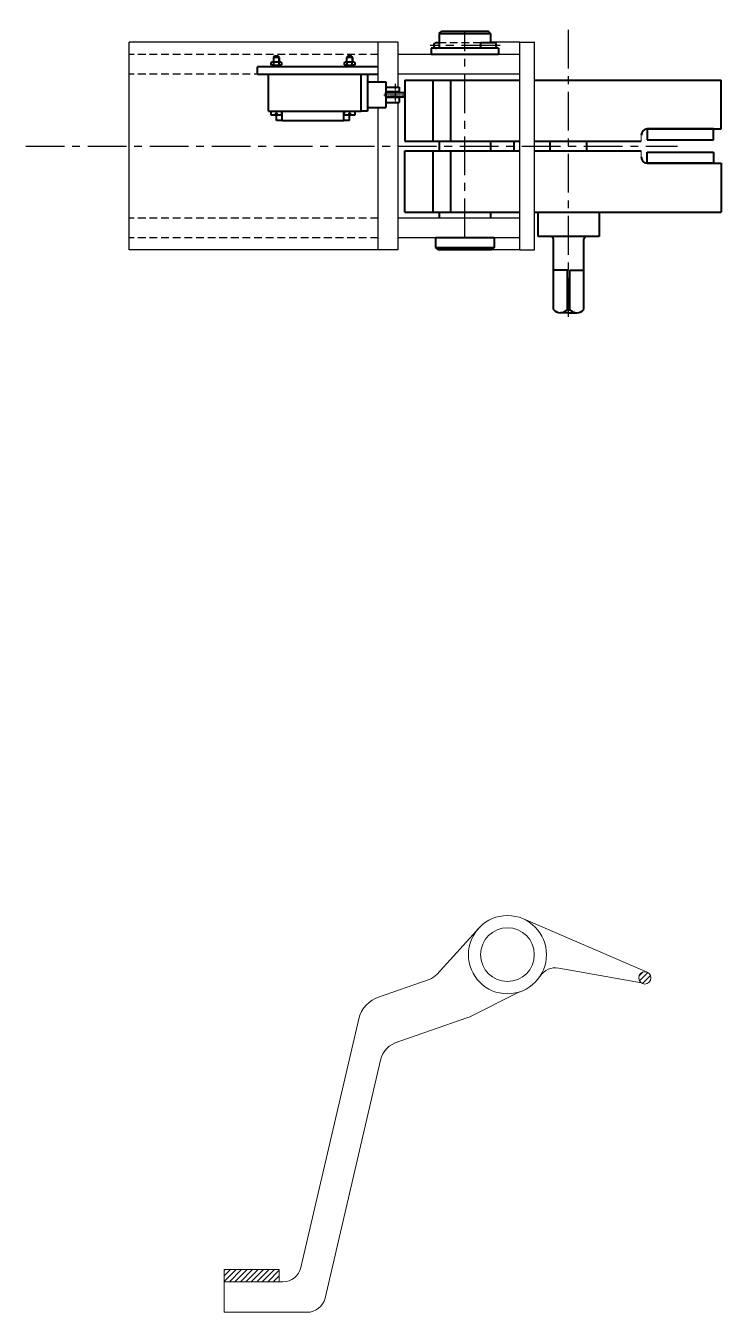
# Model space of a CAD drawing. Header units: millimetres. Extents: x 467 to 39028, y -12467 to 24298.
# Drawn here: x 30282 to 30852, y -10321 to -9268 of the extents above; entities that cross this region are included whole.
import ezdxf

# ---------------------------------------------------------------- set-up
doc = ezdxf.new("R2010")
doc.units = ezdxf.units.MM
for name, pattern in [('CENTER', [50.8, 31.75, -6.35, 6.35, -6.35]), ('CENTER2', [1.125, 0.75, -0.125, 0.125, -0.125]), ('HIDDEN', [9.525, 6.35, -3.175])]:
    doc.linetypes.add(name, pattern=pattern)
for name, color, linetype in [('Bord', 1, 'Continuous'), ('Cen', 5, 'CENTER'), ('CEN2', 5, 'CENTER2'), ('Cent', 5, 'CENTER'), ('Hide', 250, 'HIDDEN')]:
    doc.layers.add(name, color=color, linetype=linetype)
doc.layers.add('Con', color=6, linetype='Continuous', lineweight=18)
doc.layers.add('Cont', color=6, linetype='Continuous', lineweight=40)

msp = doc.modelspace()

# ---------------------------------------------------------------- hatches: boundary and pattern name
at = {"layer": 'Con'}
h = msp.add_hatch(dxfattribs=at)
h.set_pattern_fill('ANSI31', color=256)
h.set_pattern_definition([(45, (-3262.9994, 0), (-2.24506403, 2.24506403), [])])
h.paths.add_polyline_path([(30784.224, -10047.181, 1), (30794.224, -10047.181, 1)])
h.paths.add_polyline_path([(30489.696, -10285.836), (30444.696, -10285.836), (30444.696, -10295.836), (30489.696, -10295.836)])

# ---------------------------------------------------------------- linework, layer by layer
at = {"layer": 'Bord', "ltscale": 0.496}
for p, q in [((30485.349, -9297.445), (30485.349, -9293.412)), ((30489.483, -9297.445), (30489.483, -9293.412)), ((30545.349, -9297.445), (30545.349, -9293.412)), ((30549.483, -9297.445), (30549.483, -9293.412))]:
    msp.add_line(p, q, dxfattribs=at)
at = {"layer": 'Cen'}
for p, q in [((30641.816, -9440.984), (30641.816, -9272.837)), ((30726.806, -9506.043), (30726.806, -9267.821)), ((30670.735, -9284.014), (30613.407, -9284.014))]:
    msp.add_line(p, q, dxfattribs=at)
at = {"layer": 'CEN2'}
for p, q in [((30584.816, -9315.416), (30584.816, -9331.359)), ((30575.493, -9324.345), (30593.176, -9324.345))]:
    msp.add_line(p, q, dxfattribs=at)
at = {"layer": 'Cent'}
msp.add_line((30282.044, -9366.345), (30816.105, -9366.345), dxfattribs=at)
at = {"layer": 'Con'}
for p, q in [((30786.237, -9362.345), (30786.237, -9357.345)), ((30786.237, -9370.345), (30786.237, -9375.345)), ((30791.222, -10042.597), (30689.706, -9998.906)), ((30653.987, -10005.597), (30618.82, -10044.262)), ((30786.439, -10051.333), (30718.666, -10039.137)), ((30570.171, -10063.136), (30612.658, -10048.334)), ((30687.224, -10058.36), (30645.202, -10079.229)), ((30554.875, -10080.76), (30507.401, -10284.244)), ((30584.006, -10100.674), (30643.465, -10079.959)), ((30572.701, -10114.384), (30527.24, -10309.244)), ((30444.696, -10295.836), (30444.696, -10285.836)), ((30444.696, -10285.836), (30489.696, -10285.836)), ((30489.696, -10285.836), (30489.696, -10295.836)), ((30492.793, -10295.836), (30444.696, -10295.836)), ((30444.696, -10295.836), (30444.696, -10320.836)), ((30444.696, -10320.836), (30512.632, -10320.836))]:
    msp.add_line(p, q, dxfattribs=at)
for centre, radius in [((30676.696, -10028.142), 32), ((30676.696, -10028.142), 22), ((30789.224, -10047.181), 5)]:
    msp.add_circle(centre, radius, dxfattribs=at)
for centre, radius, start, end in [((30607.723, -10034.169), 15, 289.207677, 317.712322), ((30716.01, -10053.9), 15, 79.798463, 146.767095), ((30579.221, -10086.441), 25, 107.1922, 166.867519), ((30638.53, -10065.794), 15, 289.207677, 296.409188), ((30592.178, -10118.928), 20, 104.298538, 166.867519), ((30492.793, -10280.836), 15, 270, 346.867519), ((30512.632, -10305.836), 15, 270, 346.867519)]:
    msp.add_arc(centre, radius, start, end, dxfattribs=at)
at = {"layer": 'Cont'}
for p, q in [((30620.816, -9274.264), (30622.816, -9272.264)), ((30620.816, -9274.264), (30662.816, -9274.264)), ((30620.816, -9274.264), (30620.816, -9286.264)), ((30622.816, -9272.264), (30660.816, -9272.264)), ((30662.816, -9274.264), (30660.816, -9272.264)), ((30662.816, -9274.264), (30662.816, -9281.764)), ((30669.316, -9286.264), (30614.316, -9286.264)), ((30614.316, -9286.264), (30614.316, -9291.264)), ((30620.816, -9281.764), (30618.566, -9281.764)), ((30654.941, -9286.264), (30654.941, -9281.764)), ((30667.18, -9281.764), (30654.941, -9281.764)), ((30669.316, -9286.264), (30669.316, -9291.264)), ((30669.316, -9291.345), (30614.316, -9291.345)), ((30570.816, -9301.345), (30471.816, -9301.345)), ((30471.816, -9307.345), (30471.816, -9301.345)), ((30471.816, -9307.345), (30570.816, -9307.345)), ((30480.916, -9337.845), (30480.916, -9307.345)), ((30556.916, -9337.845), (30556.916, -9307.345)), ((30561.916, -9307.345), (30561.916, -9337.845)), ((30561.916, -9313.845), (30576.916, -9313.845)), ((30576.916, -9313.845), (30576.916, -9334.845)), ((30576.916, -9318.095), (30588.067, -9318.095)), ((30588.067, -9318.095), (30588.067, -9322.045)), ((30592.528, -9312.345), (30686.816, -9312.345)), ((30592.528, -9312.345), (30592.528, -9362.345)), ((30615.557, -9312.345), (30615.557, -9362.345)), ((30629.936, -9312.345), (30629.936, -9362.345)), ((30698.816, -9312.345), (30851.854, -9312.345)), ((30851.854, -9352.345), (30851.854, -9312.345)), ((30588.067, -9322.045), (30576.916, -9322.045)), ((30588.067, -9326.645), (30576.916, -9326.645)), ((30577.104, -9322.568), (30592.528, -9322.568)), ((30577.104, -9326.123), (30577.104, -9322.568)), ((30577.104, -9326.123), (30592.528, -9326.123)), ((30583.126, -9322.045), (30583.126, -9322.568)), ((30583.126, -9326.645), (30583.126, -9326.123)), ((30586.505, -9322.045), (30586.505, -9322.568)), ((30586.505, -9326.645), (30586.505, -9326.123)), ((30588.067, -9326.645), (30588.067, -9330.595)), ((30592.528, -9326.123), (30592.528, -9322.568)), ((30480.916, -9337.845), (30556.916, -9337.845)), ((30487.416, -9345.345), (30487.416, -9339.445)), ((30492.205, -9345.345), (30492.205, -9337.845)), ((30542.627, -9345.345), (30542.627, -9337.845)), ((30547.416, -9345.345), (30547.416, -9339.445)), ((30561.916, -9337.845), (30556.916, -9337.845)), ((30561.916, -9334.845), (30576.916, -9334.845)), ((30576.916, -9330.595), (30588.067, -9330.595)), ((30492.205, -9345.345), (30487.416, -9345.345)), ((30492.205, -9345.345), (30542.627, -9345.345)), ((30547.416, -9345.345), (30542.627, -9345.345)), ((30791.237, -9352.345), (30851.854, -9352.345)), ((30791.237, -9352.345), (30791.237, -9361.345)), ((30845.402, -9352.345), (30791.237, -9352.345)), ((30845.402, -9361.345), (30845.402, -9352.345)), ((30592.528, -9362.345), (30686.816, -9362.345)), ((30592.528, -9370.345), (30686.816, -9370.345)), ((30592.528, -9420.345), (30592.528, -9370.345)), ((30615.557, -9370.345), (30615.557, -9420.345)), ((30620.816, -9362.345), (30620.816, -9370.345)), ((30629.936, -9370.345), (30629.936, -9420.345)), ((30662.816, -9362.345), (30662.816, -9370.345)), ((30681.816, -9362.345), (30681.816, -9370.345)), ((30698.816, -9362.345), (30786.237, -9362.345)), ((30698.816, -9370.345), (30786.237, -9370.345)), ((30711.806, -9370.345), (30711.806, -9362.345)), ((30741.806, -9370.345), (30741.806, -9362.345)), ((30791.237, -9361.345), (30845.402, -9361.345)), ((30791.237, -9380.345), (30791.237, -9371.345)), ((30791.237, -9371.345), (30845.402, -9371.345)), ((30845.402, -9371.345), (30845.402, -9380.345)), ((30791.237, -9380.345), (30851.854, -9380.345)), ((30845.402, -9380.345), (30791.237, -9380.345)), ((30851.854, -9380.345), (30851.854, -9420.345)), ((30592.528, -9420.345), (30686.816, -9420.345)), ((30620.816, -9420.345), (30620.816, -9425.345)), ((30662.816, -9420.345), (30662.816, -9425.345)), ((30698.816, -9420.345), (30851.854, -9420.345)), ((30701.806, -9420.345), (30751.806, -9420.345)), ((30701.806, -9440.345), (30701.806, -9420.345)), ((30751.806, -9420.345), (30751.806, -9440.345)), ((30665.816, -9441.345), (30617.816, -9441.345)), ((30617.816, -9441.345), (30617.816, -9449.345)), ((30665.816, -9441.345), (30665.816, -9449.345)), ((30741.306, -9440.345), (30701.806, -9440.345)), ((30714.306, -9445.552), (30714.306, -9442.345)), ((30739.306, -9445.639), (30739.306, -9442.345)), ((30751.806, -9440.345), (30741.306, -9440.345)), ((30617.816, -9449.345), (30665.816, -9449.345)), ((30617.816, -9449.345), (30619.816, -9451.345)), ((30663.816, -9451.345), (30619.816, -9451.345)), ((30665.816, -9449.345), (30663.816, -9451.345)), ((30714.306, -9500.016), (30714.306, -9445.552)), ((30739.306, -9500.016), (30739.306, -9445.639)), ((30725.806, -9467.793), (30714.306, -9467.793)), ((30725.806, -9500.016), (30725.806, -9467.793)), ((30727.806, -9467.793), (30739.306, -9467.793)), ((30727.806, -9500.016), (30727.806, -9467.793)), ((30726.806, -9502.793), (30720.056, -9502.793)), ((30726.806, -9502.793), (30733.556, -9502.793))]:
    msp.add_line(p, q, dxfattribs=at)
at = {"layer": 'Cont', "linetype": 'Continuous', "lineweight": 25}
for p, q in [((30570.816, -9281.345), (30366.816, -9281.345)), ((30366.816, -9451.345), (30366.816, -9281.345)), ((30570.816, -9313.845), (30570.816, -9281.345)), ((30574.816, -9281.345), (30570.816, -9281.345)), ((30586.816, -9281.345), (30574.816, -9281.345)), ((30586.816, -9281.345), (30586.816, -9318.095)), ((30686.816, -9281.345), (30663.816, -9281.345)), ((30686.816, -9451.345), (30686.816, -9281.345)), ((30686.816, -9281.345), (30698.816, -9281.345)), ((30698.816, -9451.345), (30698.816, -9281.345)), ((30686.816, -9291.345), (30586.816, -9291.345)), ((30686.816, -9307.345), (30586.816, -9307.345)), ((30686.816, -9322.345), (30686.816, -9306.345)), ((30586.816, -9322.045), (30586.816, -9322.568)), ((30586.816, -9326.123), (30586.816, -9326.645)), ((30570.816, -9451.345), (30570.816, -9334.845)), ((30586.816, -9330.595), (30586.816, -9451.345)), ((30686.816, -9425.345), (30586.816, -9425.345)), ((30686.816, -9441.345), (30586.816, -9441.345)), ((30496.816, -9451.345), (30366.816, -9451.345)), ((30570.816, -9451.345), (30496.816, -9451.345)), ((30574.816, -9451.345), (30570.816, -9451.345)), ((30586.816, -9451.345), (30574.816, -9451.345)), ((30686.816, -9451.345), (30663.816, -9451.345)), ((30686.816, -9451.345), (30698.816, -9451.345))]:
    msp.add_line(p, q, dxfattribs=at)
at = {"layer": 'Cont', "ltscale": 0.496}
for p, q in [((30483.116, -9297.849), (30483.816, -9297.445)), ((30483.116, -9299.741), (30483.116, -9297.849)), ((30483.816, -9297.445), (30491.016, -9297.445)), ((30485.266, -9297.849), (30484.566, -9297.445)), ((30485.916, -9292.845), (30484.916, -9293.845)), ((30484.916, -9293.845), (30484.916, -9297.445)), ((30489.916, -9293.845), (30484.916, -9293.845)), ((30485.266, -9299.741), (30485.266, -9297.849)), ((30488.916, -9292.845), (30485.916, -9292.845)), ((30489.916, -9293.845), (30488.916, -9292.845)), ((30489.566, -9297.849), (30490.266, -9297.445)), ((30489.566, -9299.741), (30489.566, -9297.849)), ((30489.916, -9297.445), (30489.916, -9293.845)), ((30491.016, -9297.445), (30491.716, -9297.849)), ((30491.716, -9297.849), (30491.716, -9299.741)), ((30543.116, -9297.849), (30543.816, -9297.445)), ((30543.116, -9299.741), (30543.116, -9297.849)), ((30543.816, -9297.445), (30551.016, -9297.445)), ((30545.266, -9297.849), (30544.566, -9297.445)), ((30545.916, -9292.845), (30544.916, -9293.845)), ((30544.916, -9293.845), (30544.916, -9297.445)), ((30549.916, -9293.845), (30544.916, -9293.845)), ((30545.266, -9299.741), (30545.266, -9297.849)), ((30548.916, -9292.845), (30545.916, -9292.845)), ((30549.916, -9293.845), (30548.916, -9292.845)), ((30549.566, -9297.849), (30550.266, -9297.445)), ((30549.566, -9299.741), (30549.566, -9297.849)), ((30549.916, -9297.445), (30549.916, -9293.845)), ((30551.016, -9297.445), (30551.716, -9297.849)), ((30551.716, -9297.849), (30551.716, -9299.741)), ((30483.816, -9300.145), (30483.116, -9299.741)), ((30483.666, -9300.145), (30491.166, -9300.145)), ((30483.666, -9301.345), (30483.666, -9300.145)), ((30491.166, -9301.345), (30483.666, -9301.345)), ((30483.816, -9300.145), (30491.016, -9300.145)), ((30484.566, -9300.145), (30485.266, -9299.741)), ((30486.979, -9301.345), (30487.416, -9300.145)), ((30487.416, -9301.345), (30487.853, -9300.145)), ((30490.266, -9300.145), (30489.566, -9299.741)), ((30491.716, -9299.741), (30491.016, -9300.145)), ((30491.166, -9300.145), (30491.166, -9301.345)), ((30543.816, -9300.145), (30543.116, -9299.741)), ((30543.666, -9300.145), (30551.166, -9300.145)), ((30543.666, -9301.345), (30543.666, -9300.145)), ((30551.166, -9301.345), (30543.666, -9301.345)), ((30543.816, -9300.145), (30551.016, -9300.145)), ((30544.566, -9300.145), (30545.266, -9299.741)), ((30546.979, -9301.345), (30547.416, -9300.145)), ((30547.416, -9301.345), (30547.853, -9300.145)), ((30550.266, -9300.145), (30549.566, -9299.741)), ((30551.716, -9299.741), (30551.016, -9300.145)), ((30551.166, -9300.145), (30551.166, -9301.345)), ((30483.166, -9341.145), (30483.166, -9337.845)), ((30483.166, -9337.845), (30491.666, -9337.845)), ((30488.116, -9339.445), (30486.716, -9339.445)), ((30486.716, -9339.445), (30486.716, -9341.145)), ((30488.116, -9341.145), (30488.116, -9339.445)), ((30491.666, -9337.845), (30491.666, -9341.145)), ((30543.166, -9341.145), (30543.166, -9337.845)), ((30543.166, -9337.845), (30551.666, -9337.845)), ((30548.116, -9339.445), (30546.716, -9339.445)), ((30546.716, -9339.445), (30546.716, -9341.145)), ((30548.116, -9341.145), (30548.116, -9339.445)), ((30551.666, -9337.845), (30551.666, -9341.145)), ((30486.716, -9341.145), (30483.166, -9341.145)), ((30491.666, -9341.145), (30488.116, -9341.145)), ((30546.716, -9341.145), (30543.166, -9341.145)), ((30551.666, -9341.145), (30548.116, -9341.145))]:
    msp.add_line(p, q, dxfattribs=at)
at = {"layer": 'Cont'}
for centre, radius, start, end in [((30618.566, -9284.014), 2.25, 90, 270), ((30663.192, -9283.728), 4.445, 325.221848, 26.228497), ((30791.237, -9357.345), 5, 90, 180), ((30791.237, -9375.345), 5, 180, 270), ((30712.306, -9442.345), 2, 0, 90), ((30741.306, -9442.345), 2, 90, 180), ((30720.056, -9495.451), 7.342, 218.449508, 321.550492), ((30726.765, -9499.589), 1.05, 203.985327, 272.198705), ((30726.846, -9499.589), 1.05, 267.801295, 336.014673), ((30733.556, -9495.451), 7.342, 218.449508, 321.550492)]:
    msp.add_arc(centre, radius, start, end, dxfattribs=at)
at = {"layer": 'Cont', "ltscale": 0.496}
for centre, start, end in [((30487.416, -9303.366), 68.708166, 111.291834), ((30547.416, -9303.366), 68.708166, 111.291834), ((30487.416, -9294.224), 248.708166, 291.291834), ((30547.416, -9294.224), 248.708166, 291.291834)]:
    msp.add_arc(centre, 5.921, start, end, dxfattribs=at)
at = {"layer": 'Hide'}
for p, q in [((30654.941, -9281.764), (30620.816, -9281.764)), ((30570.816, -9291.345), (30366.816, -9291.345)), ((30570.816, -9307.345), (30366.816, -9307.345)), ((30570.816, -9425.345), (30366.816, -9425.345)), ((30570.816, -9441.345), (30366.816, -9441.345))]:
    msp.add_line(p, q, dxfattribs=at)

doc.saveas('drawing.dxf')
